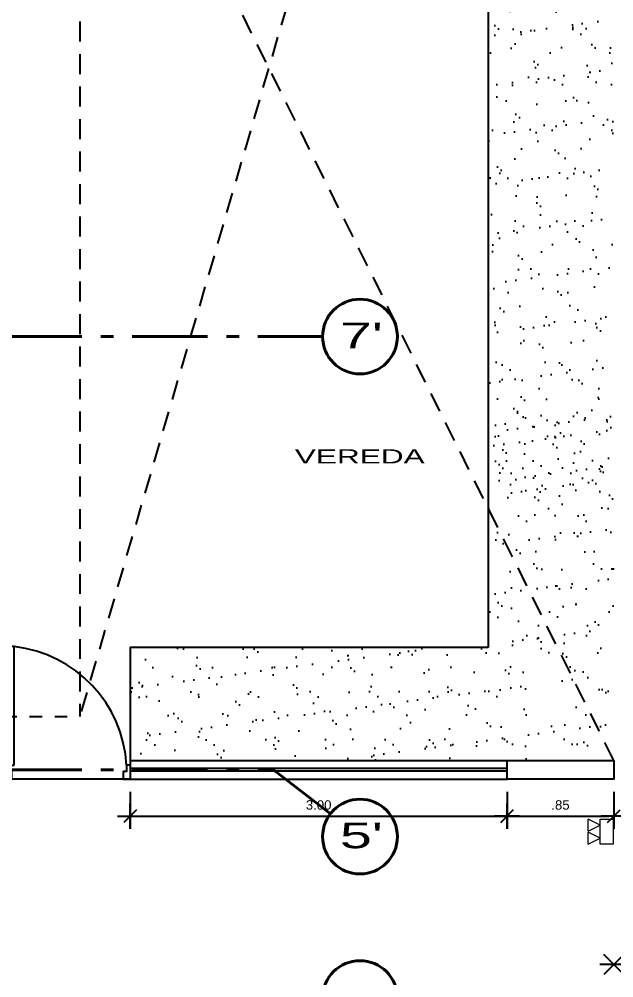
# Model space of a CAD drawing. Header units: millimetres. Extents: x 791 to 2661, y 209 to 602.
# Drawn here: x 1197.2 to 1201.93, y 486.05 to 493.68 of the extents above; entities that cross this region are included whole.
import ezdxf
from ezdxf.enums import TextEntityAlignment as Align

# ---------------------------------------------------------------- set-up
doc = ezdxf.new("R2010")
doc.units = ezdxf.units.MM
doc.header["$LTSCALE"] = 0.1
doc.header["$PDMODE"] = 3
for name, pattern in [('ACAD_ISO10W100', [18, 12, -3, 0, -3]), ('DASHDOT', [1, 0.5, -0.25, 0, -0.25]), ('HIDDEN', [9.525, 6.35, -3.175])]:
    doc.linetypes.add(name, pattern=pattern)
for name, color, linetype in [('01', 1, 'Continuous'), ('01-COTA', 1, 'Continuous'), ('02', 8, 'Continuous'), ('1TEXTO-05', 5, 'Continuous'), ('COLUMNAS', 1, 'Continuous'), ('IE-ALUM', 4, 'Continuous'), ('Pisos', 253, 'Continuous'), ('PLANTAS', 85, 'Continuous'), ('Proyecciones', 9, 'HIDDEN'), ('Puertas', 1, 'Continuous'), ('señalizacion', 1, 'Continuous')]:
    doc.layers.add(name, color=color, linetype=linetype)
doc.layers.add('EJES', color=1, linetype='DASHDOT', lineweight=40)
doc.layers.add('layer2', color=2, linetype='Continuous', lineweight=20)
doc.styles.add('ROMANS', font='', dxfattribs={"oblique": 1, "height": 0.075})
doc.styles.get('ROMANS').set_extended_font_data('Arial')
doc.dimstyles.new('COTAS 50', dxfattribs={"dimscale": 2, "dimtxt": 1.5, "dimasz": 0.02, "dimexe": 0.05, "dimexo": 0.05, "dimgap": 0.025, "dimtad": 3, "dimzin": 4, "dimdsep": 46, "dimtxsty": 'ROMANS', "dimblk": 'LLL', "dimcen": 0, "dimdle": 0.18, "dimclrd": 256, "dimclre": 1, "dimclrt": 3, "dimadec": 0, "dimazin": 0, "dimtfac": 1, "dimtix": 1, "dimtofl": 0, "dimtmove": 1, "dimatfit": 3, "dimldrblk": 'OPEN90', "dimfxl": 0.18, "dimtolj": 1, "dimtzin": 0, "dimarcsym": 0})

# ---------------------------------------------------------------- blocks, each defined once
blk = doc.blocks.new('cambio piso')
at = {"layer": 'Pisos', "color": 3}
for p, q in [((968.4518, 604.2634), (968.2927, 604.1044)), ((968.2927, 604.2634), (968.4518, 604.1044)), ((968.3723, 604.2963), (968.3723, 604.0714)), ((968.3723, 604.2963), (968.3723, 604.0714))]:
    blk.add_line(p, q, dxfattribs=at)
blk = doc.blocks.new('A$C381B24D8')
at = {"layer": 'Puertas'}
blk.add_lwpolyline([(0.07, 0.1), (0.07, 0.95), (0.025, 0.95), (0.025, 0.1)], close=True, dxfattribs=at)
for points in [[(0, 0.1), (0.025, 0.1), (0.025, 0.055), (0.05, 0.055), (0.05, 0), (0, 0)], [(0.9, 0.1), (0.875, 0.1), (0.875, 0.055), (0.85, 0.055), (0.85, 0), (0.9, 0)]]:
    blk.add_lwpolyline(points, dxfattribs=at)
blk.add_arc((-0.0292, 0.0499), 0.9056, 3.1739, 83.71109, dxfattribs=at)
blk = doc.blocks.new('LLL')
for p, q in [((0, 2.5), (0, -2.5)), ((2.5, 0), (-2.5, 0))]:
    blk.add_line(p, q)
at = {"color": 3}
blk.add_line((-1.25, -1.25), (1.25, 1.25), dxfattribs=at)
at = {"layer": 'Defpoints', "color": 0, "linetype": 'ByBlock'}
blk.add_point((0, 0), dxfattribs=at)
blk.add_point((0, 0), dxfattribs=at)
blk = doc.blocks.new('*D338')
at = {"layer": '01-COTA', "color": 1, "lineweight": -2, "transparency": 16777216}
for p, q in [((1198.0814, 487.5291), (1198.0814, 487.235)), ((1201.0814, 487.5291), (1201.0814, 487.235))]:
    blk.add_line(p, q, dxfattribs=at)
at = {"layer": '01-COTA', "lineweight": -2, "transparency": 16777216}
blk.add_line((1198.1214, 487.335), (1201.0414, 487.335), dxfattribs=at)
at = {"layer": 'Defpoints', "color": 0, "transparency": 16777216}
for p in [(1198.0814, 487.6291), (1201.0814, 487.6291), (1201.0814, 487.335)]:
    blk.add_point(p, dxfattribs=at)
at = {"layer": '01-COTA', "lineweight": -2, "transparency": 16777216, "xscale": 0.04, "yscale": 0.04, "zscale": 0.04, "rotation": 180}
blk.add_blockref('LLL', (1198.0814, 487.335), dxfattribs=at)
at = {"layer": '01-COTA', "lineweight": -2, "transparency": 16777216, "xscale": 0.04, "yscale": 0.04, "zscale": 0.04}
blk.add_blockref('LLL', (1201.0814, 487.335), dxfattribs=at)
at = {"layer": '01-COTA', "color": 3, "transparency": 16777216, "insert": (1199.5814, 487.4233), "char_height": 0.075, "attachment_point": 5, "style": 'ROMANS'}
blk.add_mtext('\\A1;3.00', dxfattribs=at)
blk = doc.blocks.new('_OPEN90')
at = {"color": 0, "linetype": 'ByBlock', "ltscale": 0.7}
for p, q in [((0, 0), (-1, 0)), ((-0.5, 0.5), (0, 0)), ((0, 0), (-0.5, -0.5))]:
    blk.add_line(p, q, dxfattribs=at)
blk = doc.blocks.new('*D339')
at = {"layer": '01-COTA', "color": 1, "lineweight": -2, "transparency": 16777216}
for p, q in [((1201.0814, 487.5291), (1201.0814, 487.235)), ((1201.9314, 487.5291), (1201.9314, 487.235))]:
    blk.add_line(p, q, dxfattribs=at)
at = {"layer": '01-COTA', "lineweight": -2, "transparency": 16777216}
blk.add_line((1201.1214, 487.335), (1201.8914, 487.335), dxfattribs=at)
at = {"layer": 'Defpoints', "color": 0, "transparency": 16777216}
for p in [(1201.0814, 487.6291), (1201.9314, 487.6291), (1201.9314, 487.335)]:
    blk.add_point(p, dxfattribs=at)
at = {"layer": '01-COTA', "lineweight": -2, "transparency": 16777216, "xscale": 0.04, "yscale": 0.04, "zscale": 0.04, "rotation": 180}
blk.add_blockref('LLL', (1201.0814, 487.335), dxfattribs=at)
at = {"layer": '01-COTA', "lineweight": -2, "transparency": 16777216, "xscale": 0.04, "yscale": 0.04, "zscale": 0.04}
blk.add_blockref('LLL', (1201.9314, 487.335), dxfattribs=at)
at = {"layer": '01-COTA', "color": 3, "transparency": 16777216, "insert": (1201.5064, 487.4233), "char_height": 0.075, "attachment_point": 5, "style": 'ROMANS'}
blk.add_mtext('\\A1;.85', dxfattribs=at)
blk = doc.blocks.new('LUZ EMERG DUO')
at = {"layer": 'layer2'}
for p, q in [((-0.1, 0.2), (-0.004, 0.2)), ((-0.1, 0.2), (-0.052, 0.104)), ((-0.052, 0.104), (-0.004, 0.2)), ((0.004, 0.2), (0.1, 0.2)), ((0.004, 0.2), (0.052, 0.104)), ((0.052, 0.104), (0.1, 0.2)), ((-0.1, 0.104), (0.1, 0.104)), ((-0.1, 0), (-0.1, 0.104)), ((0.1, 0.104), (0.1, 0)), ((0.1, 0), (-0.1, 0))]:
    blk.add_line(p, q, dxfattribs=at)

msp = doc.modelspace()

# ---------------------------------------------------------------- hatches: boundary and pattern name
at = {"layer": 'PLANTAS'}
h = msp.add_hatch(dxfattribs=at)
h.set_pattern_fill('AR-SAND', color=256, scale=0.006, style=0)
h.set_pattern_definition([(37.5, (1405.35437, 527.95679), (-0.0096002, 0.29364794), [0, -0.231648, 0, -0.25908, 0, -0.24765]), (7.5, (1405.35437, 527.9568), (0.269714, 0.43009506), [0, -0.124968, 0, -0.208788, 0, -0.08001]), (327.5, (1405.16691, 527.95679), (0.47459542, 0.0008623), [0, -0.0762, 0, -0.27432, 0, -0.35814]), (317.5, (1405.1669, 527.9568), (0.4581339, 0.1337576), [0, -0.0381, 0, -0.179832, 0, -0.20574])])
h.paths.add_polyline_path([(1201.2397, 494.8221), (1201.2397, 494.5034), (1200.7522, 494.5034), (1200.7522, 494.8221)], flags=16)
h.paths.add_polyline_path([(1200.8877, 494.7797), (1201.09, 494.7797), (1201.09, 494.5519), (1200.8877, 494.5519)], flags=8)
h.paths.add_polyline_path([(1200.4314, 500.7791), (1200.9314, 500.7791), (1200.9314, 491.7785), (1201.9314, 491.7785), (1201.9314, 500.7791), (1200.4314, 500.7791)])
h.paths.add_polyline_path([(1200.9314, 489.7791), (1201.9314, 489.7791), (1201.9314, 491.7785), (1200.9314, 491.7785)])
h = msp.add_hatch(dxfattribs=at)
h.set_pattern_fill('AR-SAND', color=256, scale=0.006, style=0)
h.set_pattern_definition([(37.5, (72.7525, -11.4021), (-0.00960019, 0.293647942), [0, -0.231648, 0, -0.25908, 0, -0.24765]), (7.5, (72.7525, -11.4021), (0.26971397, 0.43009506), [0, -0.124968, 0, -0.208788, 0, -0.08001]), (327.5, (72.56504, -11.4021), (0.47459542, 0.00086231), [0, -0.0762, 0, -0.27432, 0, -0.35814]), (317.5, (72.56504, -11.4021), (0.45813387, 0.1337576), [0, -0.0381, 0, -0.179832, 0, -0.20574])])
h.paths.add_polyline_path([(1201.9314, 490.6041), (1200.9302, 490.6041), (1200.9302, 488.6784), (1201.9314, 488.6784)])
h = msp.add_hatch(dxfattribs=at)
h.set_pattern_fill('AR-SAND', color=256, scale=0.006, style=0)
h.set_pattern_definition([(37.5, (1198.04853, 487.55991), (-0.0096, 0.293648), [0, -0.231648, 0, -0.25908, 0, -0.24765]), (7.5, (1198.04853, 487.5599), (0.269714, 0.430095), [0, -0.124968, 0, -0.208788, 0, -0.08001]), (327.5, (1197.86107, 487.5599), (0.474595, 0.000862), [0, -0.0762, 0, -0.27432, 0, -0.35814]), (317.5, (1197.86107, 487.5599), (0.458134, 0.133758), [0, -0.0381, 0, -0.179832, 0, -0.20574])])
h.paths.add_polyline_path([(1200.3985, 488.6791), (1200.3985, 487.9853, -0.250626), (1200.589, 487.7791), (1201.8985, 487.7791), (1201.8985, 488.6791)])
h.paths.add_polyline_path([(1201.2933, 488.5943), (1201.5202, 488.5943), (1201.5203, 488.0943), (1201.2934, 488.0943)], flags=16)
h.paths.add_polyline_path([(1200.3985, 487.9853), (1200.3985, 488.6791), (1198.9044, 488.6791), (1198.6485, 487.7791), (1200.013, 487.7791, -0.437546)])
h.paths.add_polyline_path([(1198.6485, 488.6791), (1198.0485, 488.6791), (1198.0485, 488.1291), (1198.0485, 487.7791), (1198.6485, 487.7791)])
h.paths.add_polyline_path([(1198.9044, 488.6791), (1198.6485, 488.6791), (1198.6485, 487.7791)], flags=17)
h.paths.add_polyline_path([(1200.3985, 487.7791), (1200.3985, 487.9853, 0.437546), (1200.013, 487.7791)], flags=16)
h.paths.add_polyline_path([(1200.3985, 487.7791), (1200.589, 487.7791, 0.250626), (1200.3985, 487.9853)], flags=16)
h.paths.add_polyline_path([(1198.2774, 487.7934), (1198.2774, 488.1148), (1198.4124, 488.1148), (1198.4124, 487.7934)], flags=24)
h.paths.add_polyline_path([(1198.2774, 488.5106), (1198.2774, 488.9477), (1198.4124, 488.9477), (1198.4124, 488.5106)], flags=9)
h.paths.add_polyline_path([(1200.1337, 487.5599), (1200.4903, 487.5599), (1200.4903, 487.8668), (1200.1337, 487.8668)], flags=9)

# ---------------------------------------------------------------- linework, layer by layer
at = {"layer": '01'}
for p, q in [((1201.0814, 487.7141), (1198.0814, 487.7141)), ((1201.0814, 487.6941), (1198.0814, 487.6941))]:
    msp.add_line(p, q, dxfattribs=at)
at = {"layer": '02'}
for p, q in [((1200.9314, 500.7791), (1200.9302, 488.6784)), ((1198.0814, 488.6791), (1198.0814, 487.6291)), ((1200.9302, 488.6784), (1198.0814, 488.679)), ((1198.0814, 487.7791), (1201.0814, 487.7791)), ((1201.0814, 487.6291), (1201.0814, 487.7791)), ((1198.0814, 487.6291), (1201.0814, 487.6291))]:
    msp.add_line(p, q, dxfattribs=at)
at = {"layer": 'COLUMNAS', "ltscale": 0.15}
msp.add_lwpolyline([(1201.0814, 487.7791), (1201.9314, 487.7791), (1201.9314, 487.6291), (1201.0814, 487.6291)], close=True, dxfattribs=at)
msp.add_lwpolyline([(1201.0814, 487.7791), (1201.9314, 487.7791), (1201.9314, 487.6291), (1201.0814, 487.6291)], close=True, dxfattribs=at)
at = {"layer": 'EJES', "linetype": 'ACAD_ISO10W100', "ltscale": 0.5}
for p, q in [((1194.0987, 491.1541), (1199.6136, 491.1541)), ((1194.0987, 487.7041), (1199.2225, 487.7041)), ((1199.2225, 487.7041), (1199.6757, 487.3541))]:
    msp.add_line(p, q, dxfattribs=at)
at = {"layer": 'EJES', "color": 2, "linetype": 'Continuous'}
for centre in [(1199.9112, 491.1541), (1199.9112, 487.1721), (1199.9112, 485.8861)]:
    msp.add_circle(centre, 0.2976, dxfattribs=at)
at = {"layer": 'Proyecciones', "ltscale": 0.25}
for p, q in [((1201.9314, 502.7291), (1197.6814, 488.1291)), ((1201.9314, 487.7791), (1196.4814, 498.7291)), ((1197.6814, 494.1791), (1197.6814, 488.1291))]:
    msp.add_line(p, q, dxfattribs=at)
at = {"layer": 'Proyecciones', "ltscale": 0.15}
msp.add_line((1197.0814, 488.1291), (1197.6814, 488.1291), dxfattribs=at)
at = {"layer": 'señalizacion', "ltscale": 0.15}
msp.add_line((1198.0814, 487.6291), (1197.0814, 487.6291), dxfattribs=at)

# ---------------------------------------------------------------- block references
at = {"layer": 'IE-ALUM', "rotation": 89.99999999999999}
msp.add_blockref('LUZ EMERG DUO', (1201.9273, 487.2114), dxfattribs=at)
at = {"layer": 'Pisos', "rotation": 270}
msp.add_blockref('cambio piso', (597.7475, 1454.5264), dxfattribs=at)
at = {"layer": 'Puertas', "xscale": 1.111111111111313, "yscale": 1.111111111111313, "zscale": 1.111111111111313, "rotation": 359.9999987412492}
msp.add_blockref('A$C381B24D8', (1197.0814, 487.6291), dxfattribs=at)

# ---------------------------------------------------------------- texts
at = {"layer": '1TEXTO-05', "style": 'ROMANS', "width": 1.6}
msp.add_text('VEREDA', height=0.1125, dxfattribs=at).set_placement((1199.9094, 490.1437), align=Align.CENTER)
at = {"layer": 'EJES', "color": 3, "style": 'ROMANS', "width": 1.6}
for s, p in [("7'", (1199.9222, 491.0611)), ("5'", (1199.9222, 487.0791))]:
    msp.add_text(s, height=0.2046, dxfattribs=at).set_placement(p, align=Align.CENTER)

# ---------------------------------------------------------------- dimensions: what is measured, and where the dimension line sits
at = {"layer": '01-COTA'}
for base, p1, p2, picture, middle in [((1201.0814, 487.335), (1198.0814, 487.6291), (1201.0814, 487.6291), '*D338', (1199.5814, 487.4233)), ((1201.9314, 487.335), (1201.0814, 487.6291), (1201.9314, 487.6291), '*D339', (1201.5064, 487.4233))]:
    dim = msp.add_linear_dim(base=base, p1=p1, p2=p2, angle=180, dimstyle='COTAS 50', dxfattribs=at)
    dim.commit()
    dim.dimension.update_dxf_attribs({"geometry": picture, "text_midpoint": middle})

doc.saveas('drawing.dxf')
